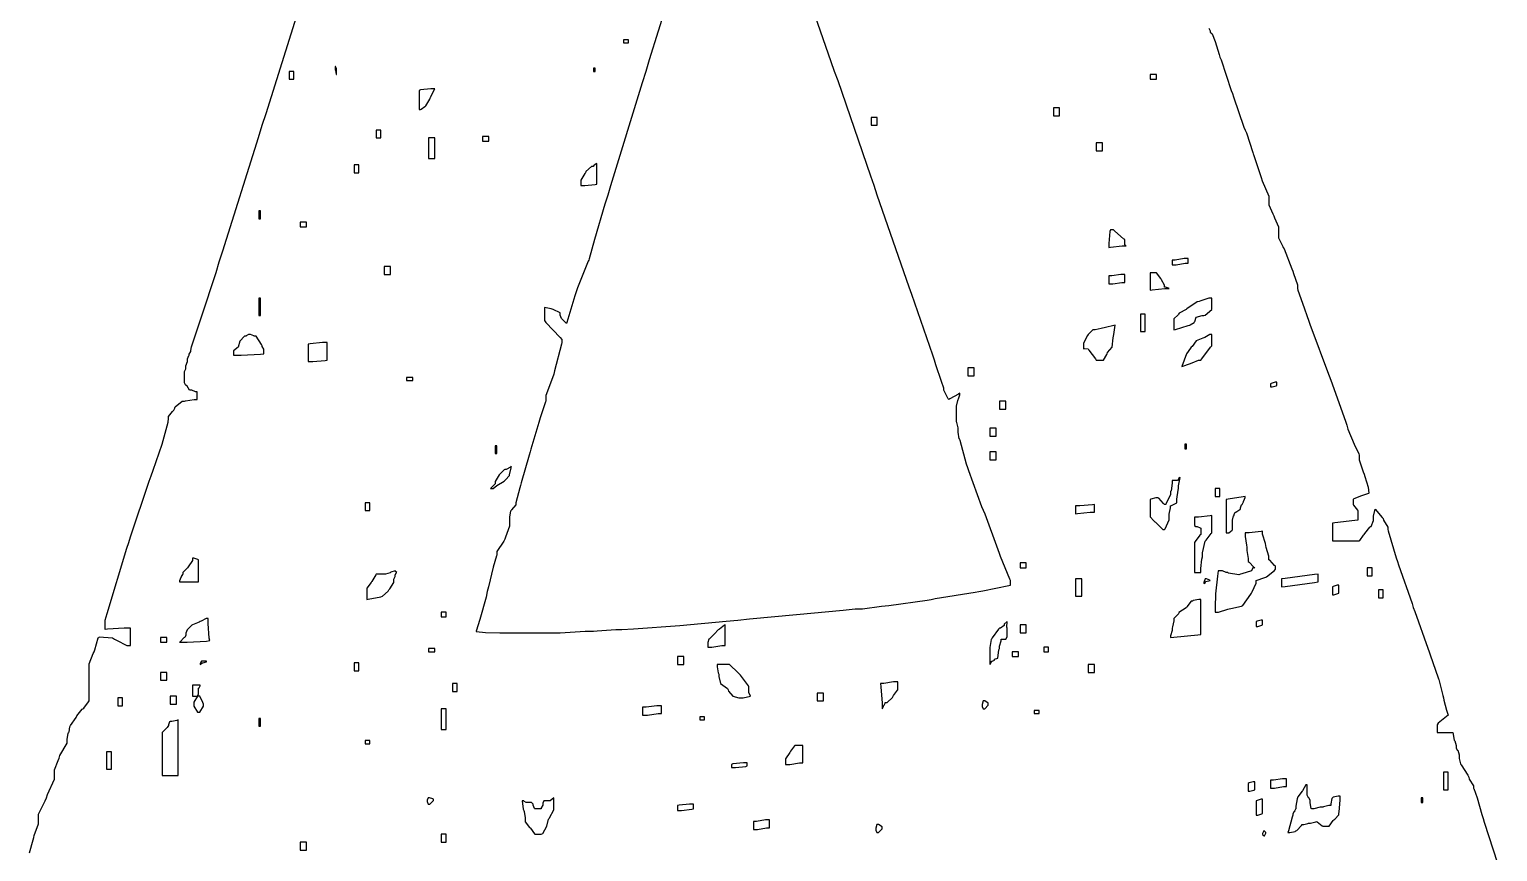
# Model space of a CAD drawing. Extents: x 44 to 313, y 66 to 291.
# Drawn here: x 50.46 to 83.12, y 203.83 to 222.13 of the extents above; entities that cross this region are included whole.
import ezdxf

# ---------------------------------------------------------------- set-up
doc = ezdxf.new("R2010")
doc.units = 0
doc.header["$MEASUREMENT"] = 0

msp = doc.modelspace()

# ---------------------------------------------------------------- linework, layer by layer
at = {"color": 40}
for points in [[(65.0434, 224.006), (64.2482, 221.448), (64.1696, 221.192), (64.0898, 220.937), (63.3843, 218.644), (63.3236, 218.44), (63.2615, 218.237), (63.0315, 217.453), (62.9087, 217.02), (62.9006, 216.994), (62.8908, 216.968), (62.6526, 216.377), (62.6181, 216.289), (62.5905, 216.201), (62.4141, 215.609), (62.4057, 215.583), (62.3962, 215.593), (62.3094, 215.68), (62.3013, 215.688), (62.2914, 215.698), (62.2653, 215.771), (62.2653, 215.794), (62.2653, 215.821), (62.1055, 215.892), (62.0889, 215.9), (62.0614, 215.91), (61.9125, 215.936), (61.9125, 215.936), (61.9125, 215.865), (61.9125, 215.707), (61.9125, 215.653), (61.9471, 215.609), (62.2653, 215.275), (62.3013, 215.23), (62.3013, 215.212), (62.3013, 215.173), (62.3013, 215.158), (62.2914, 215.124), (62.1411, 214.533), (62.1249, 214.453), (62.097, 214.375), (61.9485, 213.984), (61.9485, 213.854), (61.9386, 213.837), (61.8229, 213.484), (61.8063, 213.431), (61.7883, 213.378), (61.6119, 212.787), (61.5957, 212.725), (61.5777, 212.655), (61.3999, 212.037), (61.3833, 211.983), (61.3653, 211.931), (61.2771, 211.596), (61.2771, 211.596), (61.2771, 211.552), (61.1794, 211.438), (61.171, 211.42), (61.1614, 211.412), (61.1367, 211.286), (61.1367, 211.244), (61.1367, 211.227), (61.1367, 211.187), (61.1367, 211.173), (61.1367, 211.077), (61.0471, 210.829), (61.0306, 210.785), (61.0126, 210.741), (60.8542, 210.509), (60.8542, 210.432), (60.8446, 210.415), (60.7741, 210.159), (60.6683, 209.726), (60.6418, 209.62), (60.6157, 209.498), (60.4795, 208.995), (60.3952, 208.738), (60.3952, 208.738), (60.3952, 208.738), (60.3952, 208.732), (60.6062, 208.709), (60.9244, 208.704), (61.0306, 208.704), (61.2771, 208.704), (61.8324, 208.704), (62.0187, 208.704), (62.2653, 208.704), (62.8206, 208.738), (63.0068, 208.738), (63.0851, 208.748), (63.5014, 208.774), (63.6404, 208.774), (63.8955, 208.792), (64.9277, 208.868), (65.9599, 208.959), (66.216, 208.985), (66.4806, 209.013), (67.521, 209.109), (68.5631, 209.207), (68.8277, 209.233), (68.9942, 209.233), (69.4171, 209.295), (69.4972, 209.303), (69.5759, 209.313), (70.4314, 209.427), (70.5196, 209.444), (70.6078, 209.462), (71.4982, 209.604), (71.5779, 209.62), (71.6661, 209.638), (72.2478, 209.754), (72.2835, 209.762), (72.2835, 209.788), (72.2835, 209.848), (72.2835, 209.867), (72.2658, 209.895), (72.063, 210.397), (72.0369, 210.468), (72.0094, 210.548), (71.7187, 211.341), (71.6841, 211.42), (71.6485, 211.508), (71.3574, 212.302), (71.3313, 212.372), (71.3038, 212.452), (71.1634, 212.981), (71.1549, 213.008), (71.1454, 213.017), (71.1207, 213.169), (71.1207, 213.218), (71.1207, 213.262), (71.0928, 213.378), (71.0847, 213.395), (71.0847, 213.439), (71.0847, 213.538), (71.0847, 213.571), (71.0847, 213.615), (71.0847, 213.715), (71.0847, 213.747), (71.0847, 213.747), (71.1108, 213.873), (71.1207, 213.89), (71.1288, 213.908), (71.1549, 214), (71.1549, 214.03), (71.1274, 214.013), (70.9344, 213.908), (70.9083, 213.89), (70.8988, 213.908), (70.8106, 214.084), (70.8021, 214.1), (70.8021, 214.148), (70.7485, 214.292), (70.6258, 214.667), (70.5915, 214.771), (70.5556, 214.878), (70.0871, 216.227), (70.0264, 216.393), (69.9728, 216.561), (69.3208, 218.441), (69.2506, 218.652), (69.179, 218.864), (68.447, 220.981), (68.3687, 221.192), (68.2971, 221.404), (67.5915, 223.433)], [(50.4553, 203.809), (50.5435, 204.1), (50.5534, 204.152), (50.5615, 204.196), (50.6596, 204.456), (50.6596, 204.541), (50.6596, 204.665), (50.8081, 204.964), (50.836, 205.034), (50.8621, 205.106), (51.0124, 205.449), (51.0124, 205.563), (51.0124, 205.651), (51.0992, 205.864), (51.1168, 205.916), (51.1348, 205.97), (51.2932, 206.247), (51.2932, 206.339), (51.2932, 206.339), (51.3196, 206.465), (51.3292, 206.481), (51.3373, 206.499), (51.3553, 206.613), (51.3652, 206.622), (51.3733, 206.64), (51.496, 206.817), (51.5056, 206.834), (51.5137, 206.852), (51.6283, 207.002), (51.646, 207.01), (51.664, 207.028), (51.7701, 207.17), (51.7881, 207.187), (51.7881, 207.373), (51.7881, 207.789), (51.7881, 207.927), (51.7881, 208.015), (51.8763, 208.245), (51.8943, 208.279), (51.9105, 208.323), (51.9892, 208.589), (51.9987, 208.598), (52.0072, 208.616), (52.3074, 208.589), (52.3515, 208.562), (52.3956, 208.536), (52.6274, 208.421), (52.7043, 208.421), (52.7043, 208.519), (52.7043, 208.737), (52.7043, 208.808), (52.5625, 208.808), (52.1931, 208.784), (52.1409, 208.774), (52.1409, 208.828), (52.1409, 208.946), (52.1409, 208.985), (52.185, 209.135), (52.626, 210.582), (52.6701, 210.715), (52.7043, 210.838), (53.1192, 212.073), (53.1633, 212.196), (53.2074, 212.32), (53.4098, 212.897), (53.5421, 213.388), (53.552, 213.467), (53.552, 213.511), (53.6402, 213.625), (53.6582, 213.643), (53.6663, 213.652), (53.6924, 213.698), (53.6924, 213.713), (53.7009, 213.731), (53.8536, 213.854), (53.9048, 213.854), (53.9309, 213.863), (54.1225, 213.89), (54.1874, 213.89), (54.1874, 213.917), (54.1874, 213.976), (54.1874, 213.996), (54.1874, 214.013), (54.1874, 214.054), (54.1874, 214.066), (54.1514, 214.066), (54.0713, 214.1), (54.0452, 214.1), (54.0177, 214.1), (53.9584, 214.206), (53.939, 214.206), (53.939, 214.206), (53.9048, 214.26), (53.9048, 214.277), (53.9048, 214.304), (53.9048, 214.364), (53.9048, 214.383), (53.9048, 214.41), (53.9048, 214.469), (53.9048, 214.489), (53.9048, 214.516), (53.939, 214.576), (53.939, 214.595), (53.939, 214.639), (53.975, 214.738), (53.975, 214.771), (53.975, 214.799), (54.0011, 214.869), (54.011, 214.878), (54.011, 214.904), (54.0452, 214.963), (54.0452, 214.982), (54.0618, 215.062), (54.2823, 215.733), (54.6089, 216.721), (54.6806, 216.958), (54.7592, 217.197), (55.553, 219.72), (55.6327, 219.993), (55.7209, 220.258), (56.5146, 222.789)], [(76.6932, 222.154), (76.7292, 222.094), (76.7292, 222.074), (76.7292, 222.065), (76.7652, 222.038), (76.7652, 222.038), (76.7733, 222.03), (76.8382, 221.855), (76.9235, 221.571), (76.9415, 221.508), (76.9676, 221.448), (77.1962, 220.769), (77.2223, 220.698), (77.2488, 220.628), (77.4774, 219.949), (77.5049, 219.887), (77.531, 219.826), (77.6718, 219.385), (77.6813, 219.358), (77.6898, 219.341), (77.8397, 218.9), (77.8577, 218.828), (77.8838, 218.758), (78.0341, 218.415), (78.0341, 218.299), (78.0341, 218.221), (78.1223, 218.025), (78.1403, 217.981), (78.1569, 217.937), (78.2465, 217.733), (78.2465, 217.664), (78.2465, 217.62), (78.2465, 217.521), (78.2465, 217.488), (78.2546, 217.471), (78.3428, 217.293), (78.3527, 217.275), (78.3689, 217.241), (78.5453, 216.8), (78.5633, 216.746), (78.5798, 216.694), (78.6694, 216.443), (78.6694, 216.359), (78.6776, 216.324), (78.7837, 216.032), (78.9245, 215.635), (78.952, 215.547), (78.9862, 215.451), (79.339, 214.516), (79.375, 214.419), (79.4096, 214.322), (79.7359, 213.413), (79.7638, 213.324), (79.7899, 213.236), (79.9303, 212.897), (80.035, 212.682), (80.0446, 212.655), (80.0446, 212.55), (80.1328, 212.285), (80.1508, 212.232), (80.1673, 212.179), (80.2432, 211.941), (80.2569, 211.807), (80.2569, 211.807), (80.2474, 211.799), (80.0929, 211.751), (79.9207, 211.685), (79.9042, 211.667), (79.9042, 211.641), (79.9042, 211.581), (79.9042, 211.56), (79.9123, 211.544), (80.0005, 211.43), (80.0104, 211.42), (80.0104, 211.368), (80.0104, 211.248), (80.0104, 211.208), (79.9483, 211.2), (79.4978, 211.147), (79.4452, 211.138), (79.4452, 211.041), (79.4452, 210.822), (79.4452, 210.749), (79.5154, 210.749), (79.6742, 210.749), (79.7278, 210.749), (79.8065, 210.749), (79.9842, 210.749), (80.0446, 210.749), (80.053, 210.759), (80.1412, 210.874), (80.1508, 210.891), (80.1673, 210.909), (80.2749, 211.051), (80.2929, 211.067), (80.3092, 211.067), (80.3631, 211.2), (80.3631, 211.244), (80.3631, 211.297), (80.3973, 211.454), (80.3973, 211.454), (80.3973, 211.454), (80.5561, 211.271), (80.5737, 211.244), (80.5822, 211.209), (80.6799, 211.051), (80.6799, 210.997), (80.6884, 210.971), (80.8648, 210.371), (80.8923, 210.292), (80.9184, 210.213), (81.2176, 209.356), (81.2451, 209.267), (81.2793, 209.179), (81.5703, 208.359), (81.5979, 208.279), (81.624, 208.209), (81.7989, 207.698), (81.8085, 207.68), (81.8169, 207.663), (81.9051, 207.311), (81.9146, 207.257), (81.9231, 207.205), (81.981, 206.984), (82.0208, 206.868), (82.0208, 206.868), (82.0208, 206.868), (81.8003, 206.693), (81.7742, 206.658), (81.7742, 206.631), (81.7742, 206.572), (81.7742, 206.551), (81.7742, 206.535), (81.7742, 206.495), (81.7742, 206.481), (81.8183, 206.481), (81.9175, 206.481), (81.9506, 206.481), (81.9947, 206.481), (82.127, 206.481), (82.127, 206.481), (82.127, 206.481), (82.1517, 206.314), (82.1612, 206.305), (82.1697, 206.296), (82.1972, 206.197), (82.1972, 206.163), (82.1972, 206.146), (82.2233, 206.092), (82.2332, 206.092), (82.2332, 206.092), (82.2674, 205.988), (82.2674, 205.952), (82.2674, 205.908), (82.2935, 205.785), (82.3034, 205.776), (82.3115, 205.767), (82.4618, 205.537), (82.4798, 205.493), (82.4879, 205.449), (82.586, 205.297), (82.586, 205.246), (82.5941, 205.238), (82.6643, 205.03), (82.7691, 204.663), (82.7966, 204.575), (82.8227, 204.487), (83.1219, 203.58)]]:
    msp.add_lwpolyline(points, dxfattribs=at)
for points in [[(63.6764, 221.827), (63.7025, 221.827), (63.7618, 221.827), (63.7826, 221.827), (63.7826, 221.845), (63.7826, 221.885), (63.7826, 221.897), (63.7551, 221.897), (63.6958, 221.897), (63.6764, 221.897), (63.6764, 221.897), (63.6764, 221.827), (63.6764, 221.827)], [(56.2321, 221.015), (56.2585, 221.015), (56.3178, 221.015), (56.3383, 221.015), (56.3383, 221.059), (56.3383, 221.159), (56.3383, 221.192), (56.3107, 221.192), (56.2515, 221.192), (56.2321, 221.192), (56.2321, 221.148), (56.2321, 221.048), (56.2321, 221.015)], [(57.2904, 221.228), (57.2904, 221.245), (57.2643, 221.298), (57.2562, 221.298), (57.2562, 221.298), (57.2562, 221.245), (57.2562, 221.228), (57.2643, 221.219), (57.2837, 221.121), (57.2904, 221.121), (57.2904, 221.121), (57.2904, 221.201), (57.2904, 221.228)], [(63.0068, 221.192), (63.0068, 221.192), (63.041, 221.192), (63.041, 221.192), (63.041, 221.21), (63.041, 221.25), (63.041, 221.262), (63.041, 221.262), (63.0068, 221.262), (63.0068, 221.262), (63.0068, 221.245), (63.0068, 221.205), (63.0068, 221.192)], [(75.3883, 221.015), (75.4228, 221.015), (75.5026, 221.015), (75.5304, 221.015), (75.5304, 221.043), (75.5304, 221.102), (75.5304, 221.121), (75.4944, 221.121), (75.4144, 221.121), (75.3883, 221.121), (75.3883, 221.095), (75.3883, 221.036), (75.3883, 221.015)], [(59.1263, 220.346), (59.1263, 220.346), (59.1605, 220.346), (59.1605, 220.346), (59.1689, 220.355), (59.2571, 220.407), (59.2667, 220.416), (59.2748, 220.425), (59.363, 220.576), (59.3729, 220.592), (59.381, 220.62), (59.4692, 220.787), (59.479, 220.803), (59.3908, 220.803), (59.1605, 220.778), (59.1263, 220.769), (59.1263, 220.664), (59.1263, 220.425), (59.1263, 220.346)], [(73.2374, 220.204), (73.2716, 220.204), (73.3503, 220.204), (73.3778, 220.204), (73.3778, 220.248), (73.3778, 220.347), (73.3778, 220.38), (73.3418, 220.38), (73.2635, 220.38), (73.2374, 220.38), (73.2374, 220.336), (73.2374, 220.237), (73.2374, 220.204)], [(58.1723, 219.71), (58.1988, 219.71), (58.2581, 219.71), (58.2785, 219.71), (58.2785, 219.754), (58.2785, 219.854), (58.2785, 219.887), (58.251, 219.887), (58.1918, 219.887), (58.1723, 219.887), (58.1723, 219.843), (58.1723, 219.744), (58.1723, 219.71)], [(69.1804, 219.993), (69.2146, 219.993), (69.2933, 219.993), (69.3208, 219.993), (69.3208, 220.037), (69.3208, 220.136), (69.3208, 220.169), (69.2848, 220.169), (69.2065, 220.169), (69.1804, 220.169), (69.1804, 220.125), (69.1804, 220.026), (69.1804, 219.993)], [(59.3369, 219.251), (59.3714, 219.251), (59.4512, 219.251), (59.479, 219.251), (59.479, 219.367), (59.479, 219.625), (59.479, 219.71), (59.4431, 219.71), (59.363, 219.71), (59.3369, 219.71), (59.3369, 219.596), (59.3369, 219.338), (59.3369, 219.251)], [(60.5374, 219.64), (60.5716, 219.64), (60.6503, 219.64), (60.6778, 219.64), (60.6778, 219.666), (60.6778, 219.726), (60.6778, 219.745), (60.6418, 219.745), (60.5635, 219.745), (60.5374, 219.745), (60.5374, 219.718), (60.5374, 219.661), (60.5374, 219.64)], [(74.1895, 219.428), (74.2237, 219.428), (74.3024, 219.428), (74.3299, 219.428), (74.3299, 219.472), (74.3299, 219.571), (74.3299, 219.604), (74.2943, 219.604), (74.2156, 219.604), (74.1895, 219.604), (74.1895, 219.56), (74.1895, 219.461), (74.1895, 219.428)], [(57.6792, 218.935), (57.7053, 218.935), (57.7645, 218.935), (57.7854, 218.935), (57.7854, 218.979), (57.7854, 219.078), (57.7854, 219.111), (57.7578, 219.111), (57.6986, 219.111), (57.6792, 219.111), (57.6792, 219.067), (57.6792, 218.967), (57.6792, 218.935)], [(63.0068, 219.075), (62.9627, 219.075), (62.8385, 218.961), (62.8304, 218.935), (62.8124, 218.917), (62.7242, 218.772), (62.7242, 218.722), (62.7242, 218.706), (62.7242, 218.666), (62.7242, 218.652), (62.8124, 218.652), (63.041, 218.678), (63.077, 218.686), (63.077, 218.802), (63.077, 219.06), (63.077, 219.145), (63.0671, 219.137), (63.0068, 219.092), (63.0068, 219.075)], [(55.5625, 217.91), (55.5625, 217.91), (55.5985, 217.91), (55.5985, 217.91), (55.5985, 217.955), (55.5985, 218.054), (55.5985, 218.087), (55.5985, 218.087), (55.5625, 218.087), (55.5625, 218.087), (55.5625, 218.043), (55.5625, 217.944), (55.5625, 217.91)], [(56.4804, 217.734), (56.5146, 217.734), (56.5933, 217.734), (56.6208, 217.734), (56.6208, 217.762), (56.6208, 217.821), (56.6208, 217.84), (56.5848, 217.84), (56.5065, 217.84), (56.4804, 217.84), (56.4804, 217.814), (56.4804, 217.755), (56.4804, 217.734)], [(74.4721, 217.275), (74.5063, 217.285), (74.7709, 217.311), (74.8591, 217.311), (74.8496, 217.311), (74.8249, 217.339), (74.8249, 217.347), (74.8249, 217.373), (74.8249, 217.432), (74.8249, 217.452), (74.797, 217.47), (74.603, 217.638), (74.5765, 217.664), (74.5765, 217.664), (74.5423, 217.664), (74.5423, 217.664), (74.5423, 217.664), (74.5063, 217.664), (74.5063, 217.664), (74.4968, 217.629), (74.4721, 217.365), (74.4721, 217.275)], [(75.8832, 216.888), (75.9714, 216.888), (76.1697, 216.922), (76.236, 216.922), (76.236, 216.95), (76.236, 217.009), (76.236, 217.029), (76.1478, 217.029), (75.9492, 216.994), (75.8832, 216.994), (75.8832, 216.968), (75.8832, 216.909), (75.8832, 216.888)], [(58.3487, 216.676), (58.3833, 216.676), (58.4634, 216.676), (58.4909, 216.676), (58.4909, 216.72), (58.4909, 216.819), (58.4909, 216.852), (58.4549, 216.852), (58.3752, 216.852), (58.3487, 216.852), (58.3487, 216.808), (58.3487, 216.709), (58.3487, 216.676)], [(74.4721, 216.465), (74.5603, 216.465), (74.7586, 216.499), (74.8249, 216.499), (74.8249, 216.543), (74.8249, 216.643), (74.8249, 216.676), (74.7367, 216.676), (74.5381, 216.642), (74.4721, 216.642), (74.4721, 216.597), (74.4721, 216.498), (74.4721, 216.465)], [(75.3883, 216.323), (75.4324, 216.333), (75.7163, 216.359), (75.8112, 216.359), (75.8017, 216.368), (75.7301, 216.393), (75.7068, 216.393), (75.7068, 216.437), (75.6433, 216.553), (75.6348, 216.57), (75.6253, 216.588), (75.5304, 216.712), (75.5304, 216.712), (75.5304, 216.712), (75.4944, 216.712), (75.4944, 216.712), (75.4669, 216.712), (75.4077, 216.712), (75.3883, 216.712), (75.3883, 216.615), (75.3883, 216.396), (75.3883, 216.323)], [(55.5625, 215.76), (55.5625, 215.76), (55.5985, 215.76), (55.5985, 215.76), (55.5985, 215.857), (55.5985, 216.075), (55.5985, 216.147), (55.5985, 216.147), (55.5625, 216.147), (55.5625, 216.147), (55.5625, 216.05), (55.5625, 215.833), (55.5625, 215.76)], [(76.7652, 216.147), (76.6932, 216.147), (76.5168, 216.086), (76.4826, 216.076), (76.4385, 216.068), (76.2081, 215.91), (76.2, 215.9), (76.1905, 215.892), (76.0402, 215.812), (76.0236, 215.794), (76.0141, 215.777), (75.9174, 215.685), (75.9174, 215.653), (75.9174, 215.601), (75.9174, 215.481), (75.9174, 215.441), (75.952, 215.451), (76.2346, 215.539), (76.2702, 215.547), (76.2787, 215.557), (76.3669, 215.609), (76.3764, 215.617), (76.3845, 215.627), (76.4124, 215.724), (76.4124, 215.724), (76.4124, 215.724), (76.5447, 215.76), (76.5888, 215.76), (76.6149, 215.769), (76.7652, 215.894), (76.7652, 215.936), (76.7652, 215.99), (76.7652, 216.108), (76.7652, 216.147)], [(75.1777, 215.407), (75.2038, 215.407), (75.2616, 215.407), (75.2821, 215.407), (75.2821, 215.505), (75.2821, 215.722), (75.2821, 215.794), (75.256, 215.794), (75.1967, 215.794), (75.1777, 215.794), (75.1777, 215.698), (75.1777, 215.48), (75.1777, 215.407)], [(55.2799, 215.301), (55.2443, 215.301), (55.1381, 215.19), (55.1035, 215.054), (55.1035, 215.054), (55.1035, 215.054), (54.9973, 214.975), (54.9973, 214.948), (54.9973, 214.931), (54.9973, 214.891), (54.9973, 214.878), (55.1642, 214.878), (55.5971, 214.904), (55.6687, 214.912), (55.6687, 214.93), (55.6687, 214.97), (55.6687, 214.982), (55.6687, 215.01), (55.6327, 215.069), (55.6327, 215.088), (55.6232, 215.116), (55.4976, 215.301), (55.4563, 215.301), (55.4468, 215.31), (55.3738, 215.335), (55.3501, 215.335), (55.3325, 215.335), (55.2799, 215.31), (55.2799, 215.301)], [(74.0131, 215.018), (74.0297, 214.992), (74.1715, 214.799), (74.1895, 214.771), (74.1895, 214.771), (74.2237, 214.771), (74.2237, 214.771), (74.2502, 214.771), (74.3095, 214.771), (74.3299, 214.771), (74.356, 214.771), (74.4266, 214.895), (74.4361, 214.912), (74.4442, 214.939), (74.5423, 215.054), (74.5423, 215.054), (74.5423, 215.054), (74.567, 215.266), (74.5765, 215.301), (74.585, 215.336), (74.6125, 215.547), (74.6125, 215.547), (74.6125, 215.547), (74.3645, 215.487), (74.3299, 215.477), (74.3024, 215.469), (74.1645, 215.441), (74.1193, 215.441), (74.1094, 215.433), (74.0212, 215.345), (74.0131, 215.335), (73.9951, 215.319), (73.9069, 215.146), (73.9069, 215.088), (73.9069, 215.072), (73.9069, 215.032), (73.9069, 215.018), (73.9302, 215.026), (74.0131, 215.018), (74.0131, 215.018)], [(76.7652, 215.335), (76.7211, 215.335), (76.605, 215.275), (76.5888, 215.265), (76.5609, 215.257), (76.4124, 215.194), (76.4124, 215.194), (76.4124, 215.194), (76.3228, 215.072), (76.3062, 215.054), (76.2882, 215.036), (76.2, 214.912), (76.2, 214.912), (76.0938, 214.629), (76.0938, 214.629), (76.2882, 214.693), (76.3062, 214.701), (76.3228, 214.711), (76.4674, 214.771), (76.5168, 214.771), (76.5433, 214.799), (76.7373, 215.054), (76.7652, 215.088), (76.7652, 215.15), (76.7652, 215.29), (76.7652, 215.335)], [(56.6568, 214.735), (56.7612, 214.735), (57.0357, 214.763), (57.0798, 214.771), (57.0798, 214.869), (57.0798, 215.087), (57.0798, 215.158), (56.9736, 215.158), (56.7009, 215.134), (56.6568, 215.124), (56.6568, 215.028), (56.6568, 214.809), (56.6568, 214.735)], [(58.8437, 214.313), (58.8779, 214.313), (58.9566, 214.313), (58.9841, 214.313), (58.9841, 214.331), (58.9841, 214.37), (58.9841, 214.383), (58.9485, 214.383), (58.8698, 214.383), (58.8437, 214.383), (58.8437, 214.366), (58.8437, 214.313), (58.8437, 214.313)], [(71.3313, 214.419), (71.3659, 214.419), (71.4456, 214.419), (71.4735, 214.419), (71.4735, 214.463), (71.4735, 214.562), (71.4735, 214.595), (71.4375, 214.595), (71.3574, 214.595), (71.3313, 214.595), (71.3313, 214.551), (71.3313, 214.452), (71.3313, 214.419)], [(78.0701, 214.172), (78.1043, 214.172), (78.1925, 214.198), (78.2105, 214.206), (78.2105, 214.224), (78.2105, 214.264), (78.2105, 214.277), (78.1749, 214.277), (78.0867, 214.252), (78.0701, 214.242), (78.0701, 214.226), (78.0701, 214.172), (78.0701, 214.172)], [(72.0369, 213.677), (72.0714, 213.677), (72.1512, 213.677), (72.179, 213.677), (72.179, 213.721), (72.179, 213.82), (72.179, 213.854), (72.1431, 213.854), (72.063, 213.854), (72.0369, 213.854), (72.0369, 213.809), (72.0369, 213.71), (72.0369, 213.677)], [(71.8263, 213.078), (71.8605, 213.078), (71.9391, 213.078), (71.9667, 213.078), (71.9667, 213.122), (71.9667, 213.221), (71.9667, 213.254), (71.9307, 213.254), (71.8524, 213.254), (71.8263, 213.254), (71.8263, 213.21), (71.8263, 213.111), (71.8263, 213.078)], [(60.8182, 212.689), (60.8182, 212.689), (60.8542, 212.689), (60.8542, 212.689), (60.8542, 212.733), (60.8542, 212.833), (60.8542, 212.865), (60.8542, 212.865), (60.8182, 212.865), (60.8182, 212.865), (60.8182, 212.821), (60.8182, 212.722), (60.8182, 212.689)], [(71.8263, 212.549), (71.8605, 212.549), (71.9391, 212.549), (71.9667, 212.549), (71.9667, 212.593), (71.9667, 212.692), (71.9667, 212.725), (71.9307, 212.725), (71.8524, 212.725), (71.8263, 212.725), (71.8263, 212.681), (71.8263, 212.582), (71.8263, 212.549)], [(76.164, 212.795), (76.164, 212.795), (76.2, 212.795), (76.2, 212.795), (76.2, 212.823), (76.2, 212.882), (76.2, 212.901), (76.2, 212.901), (76.164, 212.901), (76.164, 212.901), (76.164, 212.875), (76.164, 212.816), (76.164, 212.795)], [(61.0306, 212.336), (61.021, 212.328), (60.9328, 212.241), (60.9244, 212.232), (60.9064, 212.214), (60.8182, 212.069), (60.8182, 212.019), (60.8087, 212.011), (60.7219, 211.923), (60.7138, 211.913), (60.7138, 211.913), (60.748, 211.913), (60.748, 211.913), (60.7741, 211.913), (60.8542, 211.983), (60.8542, 211.983), (60.8542, 211.983), (61.021, 212.073), (61.0306, 212.09), (61.0471, 212.108), (61.1367, 212.201), (61.1367, 212.232), (61.1449, 212.249), (61.171, 212.369), (61.171, 212.408), (61.1614, 212.39), (61.0623, 212.336), (61.0306, 212.336)], [(75.3883, 211.314), (75.3883, 211.279), (75.4765, 211.191), (75.4944, 211.173), (75.511, 211.165), (75.6613, 211.015), (75.6708, 210.997), (75.6708, 210.997), (75.7068, 210.997), (75.7068, 210.997), (75.723, 211.015), (75.8112, 211.213), (75.8112, 211.278), (75.8112, 211.34), (75.8472, 211.481), (75.8472, 211.526), (75.8638, 211.536), (75.97, 211.588), (75.9876, 211.596), (75.9876, 211.676), (76.0141, 211.879), (76.0236, 211.913), (76.0236, 211.975), (76.0596, 212.16), (76.0596, 212.16), (76.0596, 212.16), (76.0236, 212.135), (76.0236, 212.126), (76.0236, 212.117), (75.9961, 212.09), (75.9876, 212.09), (75.9615, 212.09), (75.9023, 212.09), (75.8832, 212.09), (75.8832, 212.029), (75.8553, 211.861), (75.8472, 211.843), (75.8472, 211.773), (75.7495, 211.588), (75.741, 211.56), (75.741, 211.56), (75.7068, 211.56), (75.7068, 211.56), (75.6888, 211.578), (75.5812, 211.694), (75.5646, 211.703), (75.5206, 211.703), (75.4048, 211.676), (75.3883, 211.667), (75.3883, 211.578), (75.3883, 211.38), (75.3883, 211.314)], [(76.8354, 211.737), (76.8615, 211.737), (76.9207, 211.737), (76.9415, 211.737), (76.9415, 211.781), (76.9415, 211.88), (76.9415, 211.913), (76.9137, 211.913), (76.8544, 211.913), (76.8354, 211.913), (76.8354, 211.869), (76.8354, 211.77), (76.8354, 211.737)], [(77.0819, 210.925), (77.0819, 210.925), (77.1179, 210.925), (77.1179, 210.925), (77.144, 210.925), (77.2128, 210.989), (77.2223, 210.997), (77.2223, 211.041), (77.2223, 211.14), (77.2223, 211.173), (77.2223, 211.209), (77.2488, 211.306), (77.2583, 211.314), (77.2583, 211.332), (77.2844, 211.384), (77.2943, 211.384), (77.2943, 211.384), (77.3892, 211.446), (77.3987, 211.454), (77.3987, 211.482), (77.4252, 211.552), (77.4347, 211.56), (77.4428, 211.57), (77.4707, 211.616), (77.4707, 211.631), (77.4788, 211.641), (77.5049, 211.714), (77.5049, 211.737), (77.4608, 211.729), (77.126, 211.676), (77.0819, 211.667), (77.0819, 211.482), (77.0819, 211.064), (77.0819, 210.925)], [(57.9258, 211.42), (57.9519, 211.42), (58.0111, 211.42), (58.0319, 211.42), (58.0319, 211.464), (58.0319, 211.563), (58.0319, 211.596), (58.0044, 211.596), (57.9452, 211.596), (57.9258, 211.596), (57.9258, 211.552), (57.9258, 211.453), (57.9258, 211.42)], [(73.7306, 211.35), (73.7747, 211.359), (74.0586, 211.384), (74.1535, 211.384), (74.1535, 211.428), (74.1535, 211.527), (74.1535, 211.56), (74.1094, 211.552), (73.8244, 211.526), (73.7306, 211.526), (73.7306, 211.482), (73.7306, 211.383), (73.7306, 211.35)], [(76.5168, 210.891), (76.4992, 210.874), (76.393, 210.733), (76.3764, 210.715), (76.3764, 210.548), (76.3764, 210.17), (76.3764, 210.043), (76.411, 210.043), (76.4893, 210.043), (76.5168, 210.043), (76.5168, 210.131), (76.5433, 210.344), (76.5528, 210.396), (76.5528, 210.484), (76.6135, 210.741), (76.623, 210.749), (76.6396, 210.767), (76.7472, 210.909), (76.7652, 210.925), (76.7652, 211.023), (76.7652, 211.242), (76.7652, 211.314), (76.7292, 211.306), (76.4646, 211.278), (76.3764, 211.278), (76.3764, 211.234), (76.3764, 211.135), (76.3764, 211.102), (76.3764, 211.093), (76.411, 211.067), (76.4124, 211.067), (76.4385, 211.067), (76.5073, 211.041), (76.5168, 211.031), (76.5168, 210.997), (76.5168, 210.918), (76.5168, 210.891)], [(76.8354, 209.161), (76.9137, 209.161), (77.1165, 209.225), (77.1521, 209.233), (77.1867, 209.243), (77.4252, 209.295), (77.4347, 209.303), (77.4513, 209.313), (77.6291, 209.56), (77.6471, 209.586), (77.6633, 209.612), (77.7515, 209.804), (77.7515, 209.867), (77.7515, 209.867), (77.9459, 209.93), (77.9639, 209.939), (77.9805, 209.948), (78.1583, 210.089), (78.1763, 210.115), (78.1763, 210.133), (78.1763, 210.173), (78.1763, 210.185), (78.1583, 210.203), (78.0507, 210.318), (78.0341, 210.326), (78.0341, 210.406), (77.972, 210.6), (77.9639, 210.644), (77.9544, 210.688), (77.8937, 210.894), (77.8937, 210.961), (77.8577, 210.953), (77.5931, 210.925), (77.5049, 210.925), (77.5049, 210.847), (77.531, 210.652), (77.5409, 210.608), (77.5409, 210.53), (77.5751, 210.352), (77.5751, 210.292), (77.5931, 210.274), (77.6993, 210.159), (77.7173, 210.149), (77.7173, 210.149), (77.6813, 210.149), (77.6813, 210.149), (77.6718, 210.149), (77.6471, 210.079), (77.6471, 210.079), (77.6471, 210.079), (77.4333, 210.018), (77.3987, 210.009), (77.3631, 209.992), (77.1342, 210.027), (77.1179, 210.043), (77.0819, 210.043), (77.0019, 210.079), (76.9758, 210.079), (76.9758, 210.079), (76.9415, 210.079), (76.9415, 210.079), (76.9415, 210.079), (76.9056, 210.079), (76.9056, 210.079), (76.8876, 209.965), (76.8435, 209.568), (76.8354, 209.264), (76.8354, 209.161)], [(54.0812, 210.362), (54.0812, 210.309), (53.9916, 210.167), (53.975, 210.149), (53.957, 210.133), (53.8688, 210.041), (53.8688, 210.009), (53.8593, 210), (53.8346, 209.955), (53.8346, 209.939), (53.8247, 209.93), (53.7986, 209.857), (53.7986, 209.833), (53.9034, 209.833), (54.1419, 209.833), (54.2216, 209.833), (54.2216, 209.956), (54.2216, 210.234), (54.2216, 210.326), (54.2036, 210.336), (54.1115, 210.362), (54.0812, 210.362)], [(58.5971, 210.079), (58.5971, 210.079), (58.499, 210.053), (58.4909, 210.043), (58.481, 210.035), (58.3819, 210.009), (58.3487, 210.009), (58.3046, 210.009), (58.2055, 210.009), (58.1723, 210.009), (58.1628, 209.992), (58.076, 209.842), (58.0679, 209.833), (58.0581, 209.824), (57.9617, 209.699), (57.9617, 209.656), (57.9617, 209.604), (57.9617, 209.484), (57.9617, 209.444), (57.996, 209.454), (58.2785, 209.506), (58.3145, 209.514), (58.3145, 209.514), (58.4369, 209.63), (58.4549, 209.656), (58.4715, 209.684), (58.5611, 209.822), (58.5611, 209.867), (58.5611, 209.895), (58.5971, 209.954), (58.5971, 209.973), (58.5971, 209.991), (58.6218, 210.043), (58.6313, 210.043), (58.6313, 210.043), (58.5971, 210.071), (58.5971, 210.079)], [(72.4958, 210.149), (72.5304, 210.149), (72.6087, 210.149), (72.6362, 210.149), (72.6362, 210.177), (72.6362, 210.236), (72.6362, 210.256), (72.6006, 210.256), (72.5219, 210.256), (72.4958, 210.256), (72.4958, 210.229), (72.4958, 210.17), (72.4958, 210.149)], [(80.221, 209.973), (80.2474, 209.973), (80.3067, 209.973), (80.3271, 209.973), (80.3271, 210.017), (80.3271, 210.116), (80.3271, 210.149), (80.2996, 210.149), (80.2404, 210.149), (80.221, 210.149), (80.221, 210.105), (80.221, 210.006), (80.221, 209.973)], [(73.7306, 209.514), (73.7651, 209.514), (73.8434, 209.514), (73.871, 209.514), (73.871, 209.612), (73.871, 209.831), (73.871, 209.903), (73.8353, 209.903), (73.7567, 209.903), (73.7306, 209.903), (73.7306, 209.806), (73.7306, 209.587), (73.7306, 209.514)], [(76.623, 209.903), (76.6135, 209.903), (76.5888, 209.824), (76.5888, 209.797), (76.5888, 209.797), (76.6191, 209.823), (76.623, 209.833), (76.6315, 209.842), (76.7292, 209.867), (76.7292, 209.867), (76.7196, 209.877), (76.6466, 209.903), (76.623, 209.903)], [(78.3167, 209.726), (78.3953, 209.736), (79.0483, 209.824), (79.1284, 209.833), (79.1284, 209.877), (79.1284, 209.976), (79.1284, 210.009), (79.0483, 210), (78.3953, 209.912), (78.3167, 209.903), (78.3167, 209.859), (78.3167, 209.76), (78.3167, 209.726)], [(79.4452, 209.55), (79.4798, 209.55), (79.5694, 209.578), (79.5874, 209.586), (79.5874, 209.63), (79.5874, 209.729), (79.5874, 209.762), (79.5514, 209.762), (79.4618, 209.736), (79.4452, 209.726), (79.4452, 209.682), (79.4452, 209.583), (79.4452, 209.55)], [(76.5168, 209.444), (76.4727, 209.444), (76.3489, 209.419), (76.3404, 209.41), (76.3048, 209.41), (76.2081, 209.277), (76.2, 209.267), (76.1905, 209.259), (76.0317, 209.155), (76.0236, 209.127), (76.0141, 209.119), (75.9259, 209.03), (75.9174, 209.021), (75.9174, 208.969), (75.8913, 208.836), (75.8832, 208.808), (75.8832, 208.756), (75.8472, 208.638), (75.8472, 208.598), (75.9174, 208.607), (76.4551, 208.66), (76.5168, 208.668), (76.5168, 208.862), (76.5168, 209.299), (76.5168, 209.444)], [(80.4693, 209.48), (80.4954, 209.48), (80.5533, 209.48), (80.5737, 209.48), (80.5737, 209.524), (80.5737, 209.623), (80.5737, 209.656), (80.5476, 209.656), (80.4884, 209.656), (80.4693, 209.656), (80.4693, 209.612), (80.4693, 209.513), (80.4693, 209.48)], [(59.6194, 209.057), (59.6456, 209.057), (59.7048, 209.057), (59.7256, 209.057), (59.7256, 209.083), (59.7256, 209.142), (59.7256, 209.161), (59.6981, 209.161), (59.6388, 209.161), (59.6194, 209.161), (59.6194, 209.135), (59.6194, 209.077), (59.6194, 209.057)], [(54.434, 209.021), (54.3899, 209.021), (54.2742, 208.96), (54.2576, 208.951), (54.2301, 208.942), (54.0812, 208.88), (54.0812, 208.88), (54.0713, 208.872), (53.9831, 208.784), (53.975, 208.774), (53.9655, 208.766), (53.939, 208.693), (53.939, 208.668), (53.939, 208.651), (53.9129, 208.598), (53.9048, 208.598), (53.8949, 208.589), (53.8067, 208.501), (53.7986, 208.492), (53.9655, 208.492), (54.398, 208.519), (54.4682, 208.528), (54.4587, 208.581), (54.434, 208.912), (54.434, 209.021)], [(65.7931, 208.774), (65.7835, 208.766), (65.6953, 208.678), (65.6869, 208.668), (65.6773, 208.66), (65.5891, 208.572), (65.5807, 208.562), (65.5712, 208.562), (65.5465, 208.484), (65.5465, 208.456), (65.5465, 208.439), (65.5465, 208.399), (65.5465, 208.385), (65.6428, 208.385), (65.8604, 208.421), (65.9335, 208.421), (65.9335, 208.537), (65.9335, 208.795), (65.9335, 208.88), (65.9239, 208.872), (65.8096, 208.784), (65.7931, 208.774)], [(72.2133, 208.951), (72.2133, 208.951), (72.1431, 208.898), (72.1431, 208.88), (72.1431, 208.862), (72.063, 208.808), (72.0369, 208.808), (72.0189, 208.782), (71.8771, 208.589), (71.8605, 208.562), (71.851, 208.554), (71.8263, 208.376), (71.8263, 208.315), (71.8263, 208.237), (71.8263, 208.059), (71.8263, 207.998), (71.8344, 208.008), (71.8605, 208.054), (71.8605, 208.069), (71.8771, 208.069), (71.9307, 208.095), (71.9307, 208.103), (71.9307, 208.113), (72.0027, 208.139), (72.0027, 208.139), (72.0027, 208.139), (72.0273, 208.325), (72.0369, 208.351), (72.0369, 208.405), (72.0729, 208.523), (72.0729, 208.562), (72.099, 208.562), (72.1582, 208.562), (72.179, 208.562), (72.1872, 208.572), (72.2133, 208.617), (72.2133, 208.632), (72.2133, 208.676), (72.2133, 208.776), (72.2133, 208.808), (72.2037, 208.826), (72.2133, 208.951), (72.2133, 208.951)], [(72.4958, 208.704), (72.5304, 208.704), (72.6087, 208.704), (72.6362, 208.704), (72.6362, 208.748), (72.6362, 208.847), (72.6362, 208.88), (72.6006, 208.88), (72.5219, 208.88), (72.4958, 208.88), (72.4958, 208.836), (72.4958, 208.737), (72.4958, 208.704)], [(77.7515, 208.844), (77.7861, 208.844), (77.8757, 208.872), (77.8937, 208.88), (77.8937, 208.907), (77.8937, 208.966), (77.8937, 208.985), (77.8577, 208.985), (77.7695, 208.96), (77.7515, 208.951), (77.7515, 208.925), (77.7515, 208.865), (77.7515, 208.844)], [(53.3756, 208.492), (53.4098, 208.492), (53.4885, 208.492), (53.516, 208.492), (53.516, 208.519), (53.516, 208.578), (53.516, 208.598), (53.4804, 208.598), (53.4017, 208.598), (53.3756, 208.598), (53.3756, 208.572), (53.3756, 208.512), (53.3756, 208.492)], [(59.3369, 208.279), (59.3714, 208.279), (59.4512, 208.279), (59.479, 208.279), (59.479, 208.297), (59.479, 208.339), (59.479, 208.351), (59.4431, 208.351), (59.363, 208.351), (59.3369, 208.351), (59.3369, 208.333), (59.3369, 208.279), (59.3369, 208.279)], [(64.8751, 207.998), (64.9097, 207.998), (64.9898, 207.998), (65.0173, 207.998), (65.0173, 208.043), (65.0173, 208.142), (65.0173, 208.175), (64.9813, 208.175), (64.9016, 208.175), (64.8751, 208.175), (64.8751, 208.131), (64.8751, 208.031), (64.8751, 207.998)], [(72.3194, 208.175), (72.354, 208.175), (72.4323, 208.175), (72.4598, 208.175), (72.4598, 208.201), (72.4598, 208.26), (72.4598, 208.279), (72.4242, 208.279), (72.3456, 208.279), (72.3194, 208.279), (72.3194, 208.253), (72.3194, 208.195), (72.3194, 208.175)], [(73.025, 208.279), (73.0511, 208.279), (73.1104, 208.279), (73.1312, 208.279), (73.1312, 208.307), (73.1312, 208.366), (73.1312, 208.385), (73.1037, 208.385), (73.0444, 208.385), (73.025, 208.385), (73.025, 208.359), (73.025, 208.3), (73.025, 208.279)], [(53.3756, 207.646), (53.4098, 207.646), (53.4885, 207.646), (53.516, 207.646), (53.516, 207.69), (53.516, 207.789), (53.516, 207.822), (53.4804, 207.822), (53.4017, 207.822), (53.3756, 207.822), (53.3756, 207.778), (53.3756, 207.679), (53.3756, 207.646)], [(54.2918, 208.069), (54.2823, 208.069), (54.2576, 208.016), (54.2576, 207.998), (54.2576, 207.998), (54.2918, 208.025), (54.2918, 208.033), (54.3183, 208.033), (54.398, 208.06), (54.398, 208.069), (54.398, 208.069), (54.3183, 208.069), (54.2918, 208.069)], [(57.6792, 207.856), (57.7053, 207.856), (57.7645, 207.856), (57.7854, 207.856), (57.7854, 207.9), (57.7854, 208), (57.7854, 208.033), (57.7578, 208.033), (57.6986, 208.033), (57.6792, 208.033), (57.6792, 207.989), (57.6792, 207.889), (57.6792, 207.856)], [(65.7571, 207.998), (65.7571, 207.946), (65.7835, 207.814), (65.7931, 207.786), (65.7931, 207.734), (65.829, 207.574), (65.829, 207.574), (65.829, 207.574), (65.9874, 207.461), (66.0054, 207.433), (66.0135, 207.407), (66.1098, 207.293), (66.1098, 207.293), (66.1098, 207.293), (66.2421, 207.257), (66.2862, 207.257), (66.3388, 207.257), (66.4986, 207.293), (66.4986, 207.293), (66.4986, 207.293), (66.4626, 207.371), (66.4626, 207.397), (66.4626, 207.425), (66.4626, 207.484), (66.4626, 207.504), (66.4531, 207.522), (66.2781, 207.76), (66.252, 207.786), (66.2245, 207.814), (66.0329, 207.998), (65.9694, 207.998), (65.9158, 207.998), (65.7959, 207.998), (65.7571, 207.998)], [(74.0131, 207.822), (74.0473, 207.822), (74.126, 207.822), (74.1535, 207.822), (74.1535, 207.866), (74.1535, 207.965), (74.1535, 207.998), (74.1179, 207.998), (74.0392, 207.998), (74.0131, 207.998), (74.0131, 207.954), (74.0131, 207.855), (74.0131, 207.822)], [(54.0812, 207.293), (54.1073, 207.293), (54.1666, 207.293), (54.1874, 207.293), (54.1955, 207.293), (54.2216, 207.347), (54.2216, 207.363), (54.2216, 207.391), (54.2216, 207.45), (54.2216, 207.469), (54.2301, 207.479), (54.2576, 207.524), (54.2576, 207.54), (54.2135, 207.54), (54.1143, 207.54), (54.0812, 207.54), (54.0812, 207.479), (54.0812, 207.339), (54.0812, 207.293)], [(59.866, 207.397), (59.8921, 207.397), (59.9514, 207.397), (59.9722, 207.397), (59.9722, 207.441), (59.9722, 207.541), (59.9722, 207.574), (59.9447, 207.574), (59.8854, 207.574), (59.866, 207.574), (59.866, 207.53), (59.866, 207.431), (59.866, 207.397)], [(69.427, 207.01), (69.4351, 207.02), (69.4612, 207.065), (69.4612, 207.081), (69.4697, 207.09), (69.4972, 207.136), (69.4972, 207.151), (69.5413, 207.151), (69.6556, 207.266), (69.6736, 207.293), (69.6817, 207.311), (69.7699, 207.425), (69.7798, 207.433), (69.7798, 207.477), (69.7798, 207.577), (69.7798, 207.61), (69.6817, 207.61), (69.4626, 207.574), (69.391, 207.574), (69.3995, 207.504), (69.427, 207.134), (69.427, 207.01)], [(52.4235, 207.081), (52.4496, 207.081), (52.5074, 207.081), (52.5279, 207.081), (52.5279, 207.125), (52.5279, 207.224), (52.5279, 207.257), (52.5018, 207.257), (52.4425, 207.257), (52.4235, 207.257), (52.4235, 207.213), (52.4235, 207.114), (52.4235, 207.081)], [(53.5862, 207.117), (53.6208, 207.117), (53.7009, 207.117), (53.7284, 207.117), (53.7284, 207.161), (53.7284, 207.26), (53.7284, 207.293), (53.6924, 207.293), (53.6127, 207.293), (53.5862, 207.293), (53.5862, 207.249), (53.5862, 207.149), (53.5862, 207.117)], [(54.2216, 207.293), (54.1941, 207.293), (54.1154, 207.161), (54.1154, 207.117), (54.1154, 207.072), (54.1941, 206.94), (54.2216, 206.94), (54.2477, 206.94), (54.3278, 207.072), (54.3278, 207.117), (54.3183, 207.152), (54.2452, 207.293), (54.2216, 207.293)], [(67.9799, 207.187), (68.0145, 207.187), (68.0942, 207.187), (68.1221, 207.187), (68.1221, 207.231), (68.1221, 207.33), (68.1221, 207.363), (68.0861, 207.363), (68.006, 207.363), (67.9799, 207.363), (67.9799, 207.319), (67.9799, 207.22), (67.9799, 207.187)], [(71.6841, 207.187), (71.6746, 207.187), (71.6499, 207.108), (71.6499, 207.081), (71.6499, 207.064), (71.6746, 207.01), (71.6841, 207.01), (71.7102, 207.01), (71.7903, 207.09), (71.7903, 207.117), (71.7903, 207.134), (71.7102, 207.187), (71.6841, 207.187)], [(55.5625, 206.622), (55.5625, 206.622), (55.5985, 206.622), (55.5985, 206.622), (55.5985, 206.666), (55.5985, 206.765), (55.5985, 206.798), (55.5985, 206.798), (55.5625, 206.798), (55.5625, 206.798), (55.5625, 206.754), (55.5625, 206.655), (55.5625, 206.622)], [(59.6194, 206.551), (59.6456, 206.551), (59.7048, 206.551), (59.7256, 206.551), (59.7256, 206.667), (59.7256, 206.925), (59.7256, 207.01), (59.6981, 207.01), (59.6388, 207.01), (59.6194, 207.01), (59.6194, 206.896), (59.6194, 206.638), (59.6194, 206.551)], [(64.0994, 206.868), (64.2041, 206.868), (64.4426, 206.904), (64.5223, 206.904), (64.5223, 206.948), (64.5223, 207.047), (64.5223, 207.081), (64.4165, 207.081), (64.178, 207.045), (64.0994, 207.045), (64.0994, 207), (64.0994, 206.901), (64.0994, 206.868)], [(65.3701, 206.764), (65.3962, 206.764), (65.4554, 206.764), (65.4763, 206.764), (65.4763, 206.781), (65.4763, 206.822), (65.4763, 206.834), (65.4484, 206.834), (65.3891, 206.834), (65.3701, 206.834), (65.3701, 206.817), (65.3701, 206.764), (65.3701, 206.764)], [(72.8126, 206.904), (72.8391, 206.904), (72.8984, 206.904), (72.9188, 206.904), (72.9188, 206.922), (72.9188, 206.962), (72.9188, 206.974), (72.8913, 206.974), (72.832, 206.974), (72.8126, 206.974), (72.8126, 206.958), (72.8126, 206.918), (72.8126, 206.904)], [(53.5862, 206.728), (53.5767, 206.72), (53.552, 206.658), (53.552, 206.658), (53.552, 206.641), (53.5245, 206.597), (53.516, 206.587), (53.5065, 206.579), (53.4183, 206.491), (53.4098, 206.481), (53.4098, 206.244), (53.4098, 205.708), (53.4098, 205.529), (53.498, 205.529), (53.6967, 205.529), (53.7626, 205.529), (53.7626, 205.683), (53.7626, 206.146), (53.7626, 206.609), (53.7626, 206.764), (53.7365, 206.755), (53.6236, 206.728), (53.5862, 206.728)], [(57.9258, 206.235), (57.9519, 206.235), (58.0111, 206.235), (58.0319, 206.235), (58.0319, 206.252), (58.0319, 206.292), (58.0319, 206.305), (58.0044, 206.305), (57.9452, 206.305), (57.9258, 206.305), (57.9258, 206.288), (57.9258, 206.248), (57.9258, 206.235)], [(67.4867, 206.199), (67.4769, 206.19), (67.3887, 206.068), (67.3806, 206.058), (67.371, 206.04), (67.2744, 205.896), (67.2744, 205.846), (67.2744, 205.829), (67.2744, 205.789), (67.2744, 205.776), (67.371, 205.776), (67.5901, 205.81), (67.6631, 205.81), (67.6631, 205.908), (67.6631, 206.127), (67.6631, 206.199), (67.619, 206.199), (67.5199, 206.199), (67.4867, 206.199)], [(52.1751, 205.669), (52.2016, 205.669), (52.2609, 205.669), (52.2813, 205.669), (52.2813, 205.767), (52.2813, 205.986), (52.2813, 206.058), (52.2538, 206.058), (52.1945, 206.058), (52.1751, 206.058), (52.1751, 205.962), (52.1751, 205.742), (52.1751, 205.669)], [(66.0756, 205.705), (66.1638, 205.705), (66.3924, 205.732), (66.4284, 205.74), (66.4284, 205.758), (66.4284, 205.797), (66.4284, 205.81), (66.3402, 205.81), (66.1098, 205.785), (66.0756, 205.776), (66.0756, 205.759), (66.0756, 205.705), (66.0756, 205.705)], [(81.9146, 205.21), (81.9408, 205.21), (82, 205.21), (82.0208, 205.21), (82.0208, 205.309), (82.0208, 205.528), (82.0208, 205.599), (81.9933, 205.599), (81.934, 205.599), (81.9146, 205.599), (81.9146, 205.503), (81.9146, 205.284), (81.9146, 205.21)], [(77.5751, 205.176), (77.6097, 205.176), (77.6993, 205.202), (77.7173, 205.21), (77.7173, 205.255), (77.7173, 205.354), (77.7173, 205.387), (77.6813, 205.387), (77.5931, 205.362), (77.5751, 205.353), (77.5751, 205.309), (77.5751, 205.209), (77.5751, 205.176)], [(78.0701, 205.246), (78.1583, 205.246), (78.3565, 205.281), (78.4229, 205.281), (78.4229, 205.325), (78.4229, 205.424), (78.4229, 205.457), (78.3347, 205.457), (78.136, 205.423), (78.0701, 205.423), (78.0701, 205.379), (78.0701, 205.28), (78.0701, 205.246)], [(78.8818, 205.317), (78.8539, 205.317), (78.7837, 205.186), (78.7756, 205.176), (78.7756, 205.176), (78.6776, 205.052), (78.6694, 205.034), (78.6599, 205.008), (78.6335, 204.843), (78.6335, 204.788), (78.6239, 204.779), (78.5992, 204.734), (78.5992, 204.717), (78.5894, 204.717), (78.5633, 204.665), (78.5633, 204.647), (78.5537, 204.603), (78.4655, 204.294), (78.4571, 204.258), (78.5012, 204.258), (78.6158, 204.286), (78.6335, 204.294), (78.6515, 204.304), (78.7576, 204.418), (78.7756, 204.435), (78.8098, 204.435), (78.898, 204.462), (78.916, 204.471), (78.9601, 204.471), (79.0744, 204.497), (79.0924, 204.505), (79.109, 204.497), (79.2166, 204.409), (79.2346, 204.399), (79.2346, 204.399), (79.2688, 204.399), (79.2688, 204.399), (79.2949, 204.399), (79.3542, 204.399), (79.375, 204.399), (79.375, 204.399), (79.4632, 204.524), (79.4812, 204.541), (79.4978, 204.559), (79.5874, 204.651), (79.5874, 204.681), (79.5955, 204.717), (79.6216, 204.982), (79.6216, 205.07), (79.5775, 205.07), (79.4618, 205.044), (79.4452, 205.034), (79.4357, 205.018), (79.411, 204.898), (79.411, 204.858), (79.3669, 204.858), (79.2508, 204.833), (79.2346, 204.823), (79.1725, 204.823), (79.0317, 204.788), (78.9862, 204.788), (78.9767, 204.797), (78.952, 204.923), (78.952, 204.964), (78.952, 204.982), (78.9245, 205.034), (78.916, 205.034), (78.916, 205.034), (78.8818, 205.088), (78.8818, 205.104), (78.8818, 205.122), (78.8818, 205.164), (78.8818, 205.176), (78.8818, 205.212), (78.8818, 205.291), (78.8818, 205.317)], [(59.3369, 205.034), (59.3273, 205.034), (59.3027, 204.982), (59.3027, 204.964), (59.3027, 204.947), (59.3273, 204.894), (59.3369, 204.894), (59.363, 204.894), (59.4431, 204.973), (59.4431, 205), (59.4335, 205.009), (59.3605, 205.034), (59.3369, 205.034)], [(61.4193, 204.964), (61.4193, 204.964), (61.444, 204.779), (61.4535, 204.752), (61.462, 204.725), (61.4895, 204.588), (61.4895, 204.541), (61.4895, 204.497), (61.5858, 204.374), (61.5957, 204.365), (61.6038, 204.356), (61.6906, 204.232), (61.7001, 204.222), (61.7266, 204.222), (61.7859, 204.222), (61.8063, 204.222), (61.8063, 204.222), (61.8423, 204.222), (61.8423, 204.222), (61.8765, 204.24), (61.9689, 204.4), (62.0088, 204.559), (62.0187, 204.575), (62.0268, 204.585), (62.1249, 204.764), (62.1249, 204.823), (62.1249, 204.877), (62.1249, 205.034), (62.1249, 205.034), (62.1249, 205.034), (62.0448, 204.964), (62.0187, 204.964), (61.9912, 204.964), (61.9319, 204.964), (61.9125, 204.964), (61.903, 204.964), (61.8765, 204.912), (61.8765, 204.894), (61.8765, 204.868), (61.8423, 204.808), (61.8423, 204.788), (61.8423, 204.788), (61.8063, 204.788), (61.8063, 204.788), (61.7788, 204.788), (61.7195, 204.788), (61.7001, 204.788), (61.6906, 204.797), (61.6659, 204.87), (61.6659, 204.894), (61.6659, 204.894), (61.6299, 204.928), (61.6299, 204.928), (61.6024, 204.928), (61.5431, 204.928), (61.5237, 204.928), (61.5061, 204.928), (61.4535, 204.956), (61.4535, 204.964), (61.4535, 204.964), (61.4193, 204.964), (61.4193, 204.964)], [(64.8751, 204.752), (64.9633, 204.752), (65.1923, 204.779), (65.2279, 204.788), (65.2279, 204.815), (65.2279, 204.874), (65.2279, 204.894), (65.1397, 204.894), (64.9097, 204.868), (64.8751, 204.858), (64.8751, 204.832), (64.8751, 204.772), (64.8751, 204.752)], [(77.7515, 204.647), (77.7861, 204.647), (77.8757, 204.673), (77.8937, 204.681), (77.8937, 204.761), (77.8937, 204.941), (77.8937, 205), (77.8577, 205), (77.7695, 204.973), (77.7515, 204.964), (77.7515, 204.885), (77.7515, 204.707), (77.7515, 204.647)], [(81.4215, 204.928), (81.4215, 204.928), (81.4557, 204.928), (81.4557, 204.928), (81.4557, 204.956), (81.4557, 205.015), (81.4557, 205.034), (81.4557, 205.034), (81.4215, 205.034), (81.4215, 205.034), (81.4215, 205.008), (81.4215, 204.949), (81.4215, 204.928)], [(66.5688, 204.329), (66.657, 204.329), (66.8556, 204.365), (66.9216, 204.365), (66.9216, 204.409), (66.9216, 204.508), (66.9216, 204.541), (66.8334, 204.541), (66.6351, 204.505), (66.5688, 204.505), (66.5688, 204.461), (66.5688, 204.362), (66.5688, 204.329)], [(59.6194, 204.046), (59.6456, 204.046), (59.7048, 204.046), (59.7256, 204.046), (59.7256, 204.09), (59.7256, 204.19), (59.7256, 204.222), (59.6981, 204.222), (59.6388, 204.222), (59.6194, 204.222), (59.6194, 204.178), (59.6194, 204.079), (59.6194, 204.046)], [(69.3208, 204.435), (69.3113, 204.435), (69.2848, 204.356), (69.2848, 204.329), (69.2848, 204.312), (69.3113, 204.258), (69.3208, 204.258), (69.3469, 204.258), (69.427, 204.338), (69.427, 204.365), (69.427, 204.383), (69.3469, 204.435), (69.3208, 204.435)], [(77.9279, 204.294), (77.9184, 204.294), (77.8937, 204.24), (77.8937, 204.222), (77.8937, 204.214), (77.9268, 204.188), (77.9279, 204.188), (77.9364, 204.188), (77.9639, 204.242), (77.9639, 204.258), (77.9279, 204.294)], [(56.4804, 203.87), (56.5146, 203.87), (56.5933, 203.87), (56.6208, 203.87), (56.6208, 203.914), (56.6208, 204.013), (56.6208, 204.046), (56.5848, 204.046), (56.5065, 204.046), (56.4804, 204.046), (56.4804, 204.002), (56.4804, 203.903), (56.4804, 203.87)]]:
    msp.add_lwpolyline(points, close=True, dxfattribs=at)

doc.saveas('drawing.dxf')
